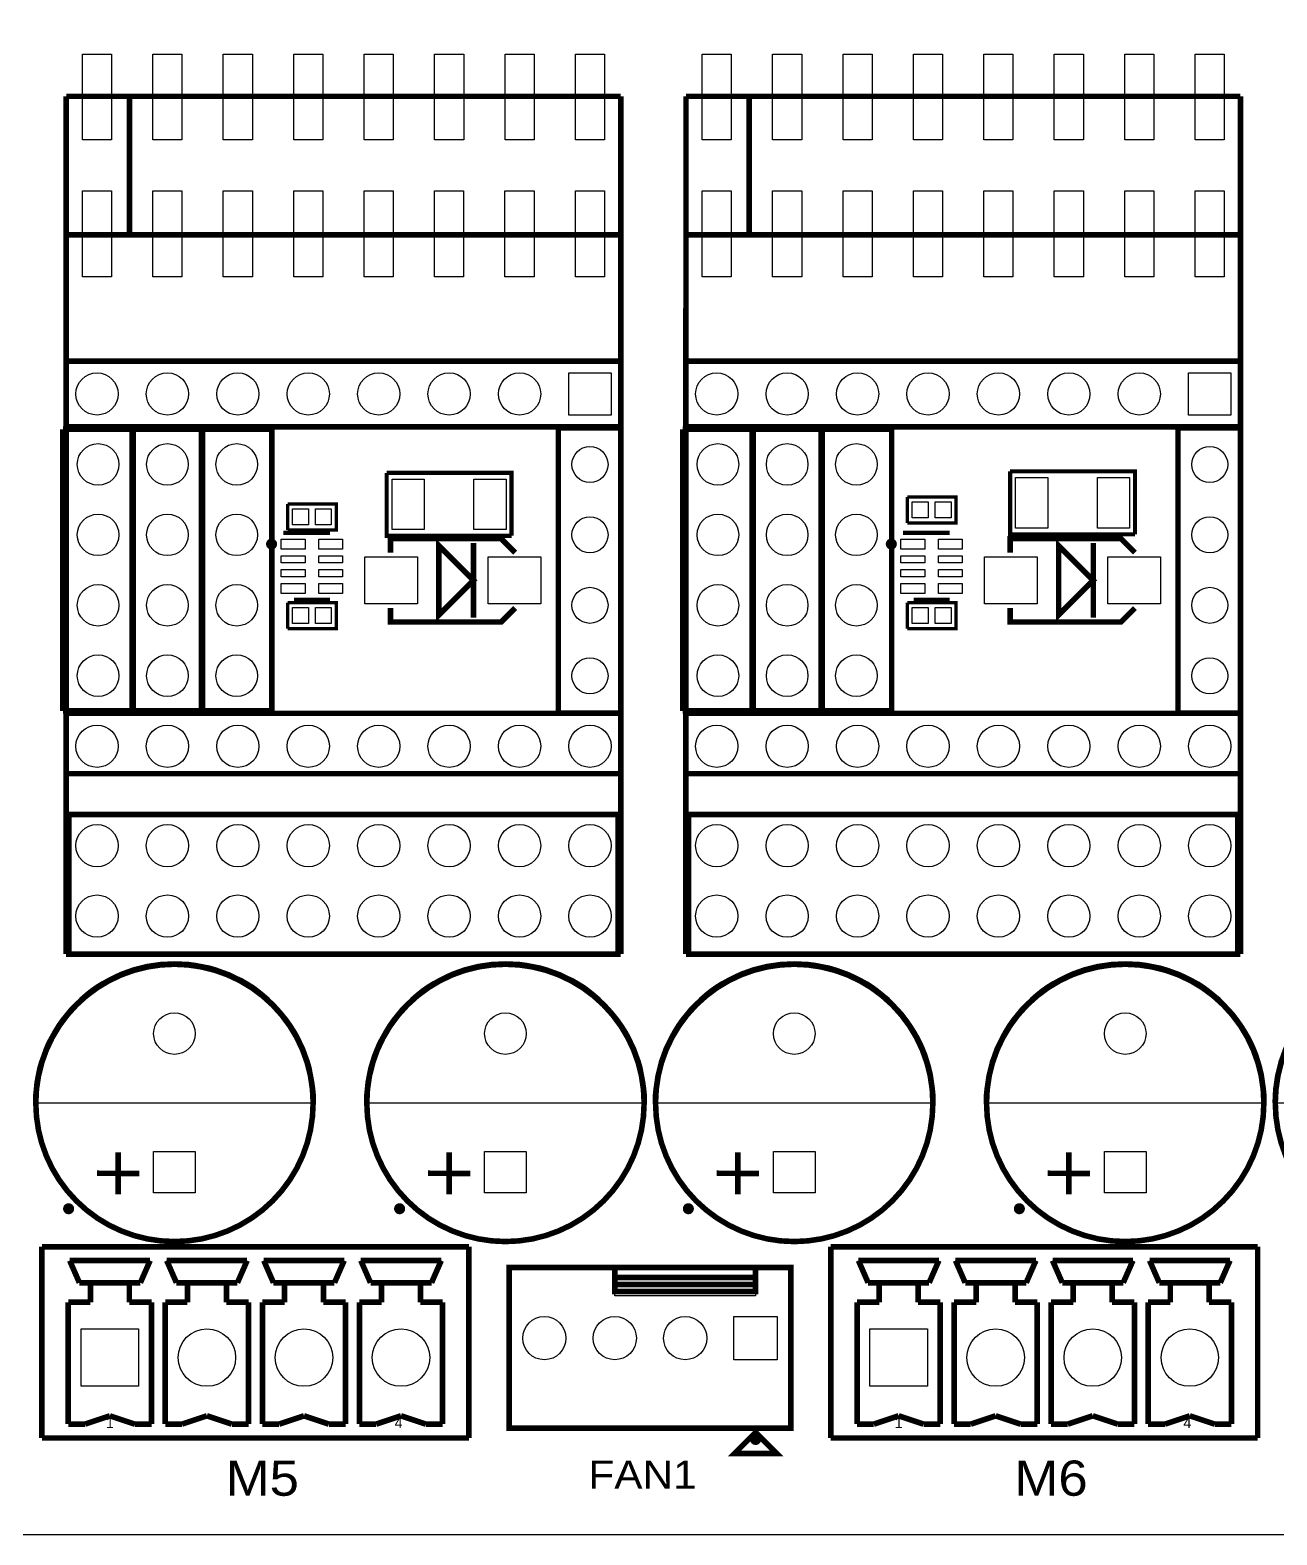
# Model space of a CAD drawing. Extents: x 27 to 210, y 6 to 115.
# Drawn here: x 57.1 to 102.1, y 5.7 to 60 of the extents above; entities that cross this region are included whole.
import ezdxf
from ezdxf.enums import TextEntityAlignment as Align

# ---------------------------------------------------------------- set-up
doc = ezdxf.new("R2010")
doc.units = 0
doc.header["$MEASUREMENT"] = 0
for name, color, linetype in [('BOTTOM', 132, 'CONTINUOUS'), ('OUTLINE', 7, 'CONTINUOUS'), ('SILKSCREEN_TOP', 7, 'CONTINUOUS'), ('TOP', 1, 'CONTINUOUS')]:
    doc.layers.add(name, color=color, linetype=linetype)

msp = doc.modelspace()

# ---------------------------------------------------------------- linework, layer by layer
at = {"layer": 'BOTTOM'}
for points in [[(76.57592, 47.61738), (78.09992, 47.61738), (78.09992, 46.09338), (76.57592, 46.09338)], [(98.92792, 47.61738), (100.45192, 47.61738), (100.45192, 46.09338), (98.92792, 46.09338)], [(63.10249, 18.03273), (61.60135, 18.03273), (61.60135, 19.53387), (63.10249, 19.53387)], [(75.04049, 18.03273), (73.53935, 18.03273), (73.53935, 19.53387), (75.04049, 19.53387)], [(85.45449, 18.03273), (83.95335, 18.03273), (83.95335, 19.53387), (85.45449, 19.53387)], [(97.39249, 18.03273), (95.89135, 18.03273), (95.89135, 19.53387), (97.39249, 19.53387)], [(82.53222, 13.57884), (84.09178, 13.57884), (84.09178, 12.01928), (82.53222, 12.01928)], [(61.05779, 11.06043), (58.98769, 11.06043), (58.98769, 13.13053), (61.05779, 13.13053)], [(89.50579, 11.06043), (87.43569, 11.06043), (87.43569, 13.13053), (89.50579, 13.13053)]]:
    msp.add_lwpolyline(points, close=True, dxfattribs=at)
for centre, radius in [((59.55792, 46.85538), 0.762), ((62.09792, 46.85538), 0.762), ((64.63792, 46.85538), 0.762), ((67.17792, 46.85538), 0.762), ((69.71792, 46.85538), 0.762), ((72.25792, 46.85538), 0.762), ((74.79792, 46.85538), 0.762), ((81.90992, 46.85538), 0.762), ((84.44992, 46.85538), 0.762), ((86.98992, 46.85538), 0.762), ((89.52992, 46.85538), 0.762), ((92.06992, 46.85538), 0.762), ((94.60992, 46.85538), 0.762), ((97.14992, 46.85538), 0.762), ((59.59856, 44.31284), 0.75057), ((62.09792, 44.31284), 0.75057), ((64.59728, 44.31284), 0.75057), ((81.95056, 44.31284), 0.75057), ((84.44992, 44.31284), 0.75057), ((86.94928, 44.31284), 0.75057), ((77.33792, 44.3103), 0.65024), ((99.68992, 44.3103), 0.65024), ((59.59856, 41.77284), 0.75057), ((62.09792, 41.77284), 0.75057), ((64.59728, 41.77284), 0.75057), ((77.33792, 41.7703), 0.65024), ((81.95056, 41.77284), 0.75057), ((84.44992, 41.77284), 0.75057), ((86.94928, 41.77284), 0.75057), ((99.68992, 41.7703), 0.65024), ((59.59856, 39.23284), 0.75057), ((62.09792, 39.23284), 0.75057), ((64.59728, 39.23284), 0.75057), ((77.33792, 39.2303), 0.65024), ((81.95056, 39.23284), 0.75057), ((84.44992, 39.23284), 0.75057), ((86.94928, 39.23284), 0.75057), ((99.68992, 39.2303), 0.65024), ((59.59856, 36.69284), 0.75057), ((62.09792, 36.69284), 0.75057), ((64.59728, 36.69284), 0.75057), ((77.33792, 36.6903), 0.65024), ((81.95056, 36.69284), 0.75057), ((84.44992, 36.69284), 0.75057), ((86.94928, 36.69284), 0.75057), ((99.68992, 36.6903), 0.65024), ((59.55792, 34.14776), 0.762), ((62.09792, 34.14776), 0.762), ((64.63792, 34.14776), 0.762), ((67.17792, 34.14776), 0.762), ((69.71792, 34.14776), 0.762), ((72.25792, 34.14776), 0.762), ((74.79792, 34.14776), 0.762), ((77.33792, 34.14776), 0.762), ((81.90992, 34.14776), 0.762), ((84.44992, 34.14776), 0.762), ((86.98992, 34.14776), 0.762), ((89.52992, 34.14776), 0.762), ((92.06992, 34.14776), 0.762), ((94.60992, 34.14776), 0.762), ((97.14992, 34.14776), 0.762), ((99.68992, 34.14776), 0.762), ((59.55792, 30.56128), 0.762), ((62.09792, 30.56128), 0.762), ((64.63792, 30.56128), 0.762), ((67.17792, 30.56128), 0.762), ((69.71792, 30.56128), 0.762), ((72.25792, 30.56128), 0.762), ((74.79792, 30.56128), 0.762), ((77.33792, 30.56128), 0.762), ((81.90992, 30.56128), 0.762), ((84.44992, 30.56128), 0.762), ((86.98992, 30.56128), 0.762), ((89.52992, 30.56128), 0.762), ((92.06992, 30.56128), 0.762), ((94.60992, 30.56128), 0.762), ((97.14992, 30.56128), 0.762), ((99.68992, 30.56128), 0.762), ((59.55792, 28.02128), 0.762), ((62.09792, 28.02128), 0.762), ((64.63792, 28.02128), 0.762), ((67.17792, 28.02128), 0.762), ((69.71792, 28.02128), 0.762), ((72.25792, 28.02128), 0.762), ((74.79792, 28.02128), 0.762), ((77.33792, 28.02128), 0.762), ((81.90992, 28.02128), 0.762), ((84.44992, 28.02128), 0.762), ((86.98992, 28.02128), 0.762), ((89.52992, 28.02128), 0.762), ((92.06992, 28.02128), 0.762), ((94.60992, 28.02128), 0.762), ((97.14992, 28.02128), 0.762), ((99.68992, 28.02128), 0.762), ((62.35192, 23.78202), 0.75057), ((74.28992, 23.78202), 0.75057), ((84.70392, 23.78202), 0.75057), ((96.64192, 23.78202), 0.75057), ((75.692, 12.79906), 0.77978), ((78.232, 12.79906), 0.77978), ((80.772, 12.79906), 0.77978), ((63.52286, 12.09548), 1.03505), ((67.02298, 12.09548), 1.03505), ((70.5231, 12.09548), 1.03505), ((91.97086, 12.09548), 1.03505), ((95.47098, 12.09548), 1.03505), ((98.9711, 12.09548), 1.03505)]:
    msp.add_circle(centre, radius, dxfattribs=at)
at = {"layer": 'OUTLINE'}
for points in [[(205.75778, 15.69974), (195.7578, 5.69976), (127.85598, 5.69976), (127.3556, 6.20014), (127.3556, 7.59968, 0.999282), (124.1552, 7.59968), (124.1552, 6.20014), (123.65482, 5.69976), (35.75558, 5.69976), (26.75636, 14.69898), (26.75636, 105.69702), (35.75558, 114.69624), (123.65482, 114.69624), (124.1552, 114.19586), (124.1552, 112.79632, 0.999282), (127.3556, 112.79632), (127.3556, 114.19586), (127.85598, 114.69624), (195.7578, 114.69624), (205.75778, 104.69626)], [(127.3556, 114.19586), (127.85598, 114.69624), (195.7578, 114.69624), (205.75778, 104.69626), (205.75778, 15.69974), (195.7578, 5.69976), (127.85598, 5.69976), (127.3556, 6.20014), (127.3556, 7.59968, 0.999282), (124.1552, 7.59968), (124.1552, 6.20014), (123.65482, 5.69976), (35.75558, 5.69976), (26.75636, 14.69898), (26.75636, 105.69702), (35.75558, 114.69624), (123.65482, 114.69624), (124.1552, 114.19586), (124.1552, 112.79632, 0.999282), (127.3556, 112.79632)], [(124.1552, 6.20014), (123.65482, 5.69976), (35.75558, 5.69976), (26.75636, 14.69898), (26.75636, 105.69702), (35.75558, 114.69624), (123.65482, 114.69624), (124.1552, 114.19586), (124.1552, 112.79632, 0.999282), (127.3556, 112.79632), (127.3556, 114.19586), (127.85598, 114.69624), (195.7578, 114.69624), (205.75778, 104.69626), (205.75778, 15.69974), (195.7578, 5.69976), (127.85598, 5.69976), (127.3556, 6.20014), (127.3556, 7.59968, 0.999282), (124.1552, 7.59968)]]:
    msp.add_lwpolyline(points, format="xyb", close=True, dxfattribs=at)
at = {"layer": 'SILKSCREEN_TOP'}
for points in [[(124.1552, 6.20014), (123.65482, 5.69976), (35.75558, 5.69976), (26.75636, 14.69898), (26.75636, 105.69702), (35.75558, 114.69624), (123.65482, 114.69624), (124.1552, 114.19586), (124.1552, 112.79632, 0.999282), (127.3556, 112.79632), (127.3556, 114.19586), (127.85598, 114.69624), (195.7578, 114.69624), (205.75778, 104.69626), (205.75778, 15.69974), (195.7578, 5.69976), (127.85598, 5.69976), (127.3556, 6.20014), (127.3556, 7.59968, 0.999282), (124.1552, 7.59968)], [(127.3556, 114.19586), (127.85598, 114.69624), (195.7578, 114.69624), (205.75778, 104.69626), (205.75778, 15.69974), (195.7578, 5.69976), (127.85598, 5.69976), (127.3556, 6.20014), (127.3556, 7.59968, 0.999282), (124.1552, 7.59968), (124.1552, 6.20014), (123.65482, 5.69976), (35.75558, 5.69976), (26.75636, 14.69898), (26.75636, 105.69702), (35.75558, 114.69624), (123.65482, 114.69624), (124.1552, 114.19586), (124.1552, 112.79632, 0.999282), (127.3556, 112.79632)], [(205.75778, 15.69974), (195.7578, 5.69976), (127.85598, 5.69976), (127.3556, 6.20014), (127.3556, 7.59968, 0.999282), (124.1552, 7.59968), (124.1552, 6.20014), (123.65482, 5.69976), (35.75558, 5.69976), (26.75636, 14.69898), (26.75636, 105.69702), (35.75558, 114.69624), (123.65482, 114.69624), (124.1552, 114.19586), (124.1552, 112.79632, 0.999282), (127.3556, 112.79632), (127.3556, 114.19586), (127.85598, 114.69624), (195.7578, 114.69624), (205.75778, 104.69626)], [(62.35192, 26.37028, 0.414214), (57.2643, 21.28266), (62.35192, 21.28266), (67.43954, 21.28266, 0.41421)], [(74.28992, 26.37028, 0.414214), (69.2023, 21.28266), (74.28992, 21.28266), (79.37754, 21.28266, 0.41421)], [(84.70392, 26.37028, 0.414214), (79.6163, 21.28266), (84.70392, 21.28266), (89.79154, 21.28266, 0.41421)], [(96.64192, 26.37028, 0.414214), (91.5543, 21.28266), (96.64192, 21.28266), (101.72954, 21.28266, 0.41421)], [(107.05592, 26.37028, 0.414214), (101.9683, 21.28266), (107.05592, 21.28266), (112.14354, 21.28266, 0.41421)]]:
    msp.add_lwpolyline(points, format="xyb", close=True, dxfattribs=at)
for points, const_width in [([(58.4454, 26.64968), (58.44794, 57.58942)], 0.20066), ([(58.44794, 57.58942), (78.4479, 57.58942)], 0.20066), ([(60.72886, 52.5907), (60.72886, 57.58942)], 0.20066), ([(78.4479, 26.64968), (78.4479, 57.58942)], 0.20066), ([(80.7974, 26.64968), (80.79994, 57.58942)], 0.20066), ([(80.79994, 57.58942), (100.7999, 57.58942)], 0.20066), ([(83.08086, 52.5907), (83.08086, 57.58942)], 0.20066), ([(100.7999, 26.64968), (100.7999, 57.58942)], 0.20066), ([(58.54192, 48.04156), (78.35392, 48.04156)], 0.20066), ([(80.89392, 48.04156), (100.70592, 48.04156)], 0.20066), ([(58.32856, 45.58284), (60.86856, 45.58284)], 0.20066), ([(58.32856, 45.58284), (58.32856, 35.42284)], 0.20066), ([(58.54192, 45.6692), (78.35392, 45.6692)], 0.20066), ([(60.82792, 45.58284), (63.36792, 45.58284)], 0.20066), ([(60.82792, 45.58284), (60.82792, 35.42284)], 0.20066), ([(60.86856, 45.58284), (60.86856, 35.42284)], 0.20066), ([(63.32728, 45.58284), (65.86728, 45.58284)], 0.20066), ([(63.32728, 45.58284), (63.32728, 35.42284)], 0.20066), ([(63.36792, 45.58284), (63.36792, 35.42284)], 0.20066), ([(65.86728, 45.58284), (65.86728, 35.42284)], 0.20066), ([(80.68056, 45.58284), (83.22056, 45.58284)], 0.20066), ([(80.68056, 45.58284), (80.68056, 35.42284)], 0.20066), ([(80.89392, 45.6692), (100.70592, 45.6692)], 0.20066), ([(83.17992, 45.58284), (85.71992, 45.58284)], 0.20066), ([(83.17992, 45.58284), (83.17992, 35.42284)], 0.20066), ([(83.22056, 45.58284), (83.22056, 35.42284)], 0.20066), ([(85.67928, 45.58284), (88.21928, 45.58284)], 0.20066), ([(85.67928, 45.58284), (85.67928, 35.42284)], 0.20066), ([(85.71992, 45.58284), (85.71992, 35.42284)], 0.20066), ([(88.21928, 45.58284), (88.21928, 35.42284)], 0.20066), ([(74.50836, 41.73728), (70.00748, 41.73728), (70.00748, 44.00804)], 0.14986), ([(70.00748, 44.00804), (74.50836, 44.00804), (74.50836, 41.73728)], 0.14986), ([(96.99244, 41.79062), (92.49156, 41.79062), (92.49156, 44.06138)], 0.14986), ([(92.49156, 44.06138), (96.99244, 44.06138), (96.99244, 41.79062)], 0.14986), ([(66.43116, 42.8879), (66.43116, 41.9481)], 0.11938), ([(66.43116, 42.8879), (68.18884, 42.8879), (68.18884, 41.9481), (66.43116, 41.9481)], 0.11938), ([(88.78316, 43.1419), (88.78316, 42.2021)], 0.11938), ([(88.78316, 43.1419), (90.54084, 43.1419), (90.54084, 42.2021), (88.78316, 42.2021)], 0.11938), ([(66.27876, 41.84396), (67.96024, 41.84396)], 0.14986), ([(88.63076, 41.84396), (90.31224, 41.84396)], 0.14986), ([(70.13956, 41.13276), (70.13956, 41.63314), (74.14006, 41.63314), (74.64044, 41.13276)], 0.20066), ([(73.1393, 40.132), (71.88962, 41.38168), (71.88962, 38.88232), (73.1393, 40.132)], 0.2032), ([(73.1393, 40.132), (71.88962, 41.38168), (71.88962, 38.88232), (73.1393, 40.132)], 0.20066), ([(73.1393, 38.78326), (73.1393, 41.48074)], 0.20066), ([(92.49156, 41.13276), (92.49156, 41.63314), (96.49206, 41.63314), (96.99244, 41.13276)], 0.20066), ([(95.4913, 40.132), (94.24162, 41.38168), (94.24162, 38.88232), (95.4913, 40.132)], 0.2032), ([(95.4913, 40.132), (94.24162, 41.38168), (94.24162, 38.88232), (95.4913, 40.132)], 0.20066), ([(95.4913, 38.78326), (95.4913, 41.48074)], 0.20066), ([(66.43116, 39.3319), (66.43116, 38.3921)], 0.11938), ([(66.43116, 39.3319), (68.18884, 39.3319), (68.18884, 38.3921), (66.43116, 38.3921)], 0.11938), ([(66.65976, 39.43604), (67.96024, 39.43604)], 0.14986), ([(74.64044, 39.13124), (74.14006, 38.63086), (70.13956, 38.63086), (70.13956, 39.13124)], 0.20066), ([(88.78316, 39.3319), (88.78316, 38.3921)], 0.11938), ([(88.78316, 39.3319), (90.54084, 39.3319), (90.54084, 38.3921), (88.78316, 38.3921)], 0.11938), ([(89.01176, 39.43604), (90.31224, 39.43604)], 0.14986), ([(96.99244, 39.13124), (96.49206, 38.63086), (92.49156, 38.63086), (92.49156, 39.13124)], 0.20066), ([(58.32856, 35.42284), (60.86856, 35.42284)], 0.20066), ([(58.54192, 35.33394), (78.35392, 35.33394)], 0.20066), ([(60.82792, 35.42284), (63.36792, 35.42284)], 0.20066), ([(63.32728, 35.42284), (65.86728, 35.42284)], 0.20066), ([(80.68056, 35.42284), (83.22056, 35.42284)], 0.20066), ([(80.89392, 35.33394), (100.70592, 35.33394)], 0.20066), ([(83.17992, 35.42284), (85.71992, 35.42284)], 0.20066), ([(85.67928, 35.42284), (88.21928, 35.42284)], 0.20066), ([(58.44032, 33.1597), (78.35392, 33.1597)], 0.20066), ([(80.79232, 33.1597), (100.70592, 33.1597)], 0.20066), ([(58.54192, 26.6827), (58.54192, 31.68142)], 0.20066), ([(58.54192, 31.68142), (78.35392, 31.68142)], 0.20066), ([(78.35392, 26.6827), (78.35392, 31.68142)], 0.20066), ([(80.89392, 26.6827), (80.89392, 31.68142)], 0.20066), ([(80.89392, 31.68142), (100.70592, 31.68142)], 0.20066), ([(100.70592, 26.6827), (100.70592, 31.68142)], 0.20066), ([(58.4454, 26.64968), (78.4479, 26.64968)], 0.20066), ([(80.7974, 26.64968), (100.7999, 26.64968)], 0.20066), ([(60.31992, 19.50466), (60.31992, 17.98066)], 0.2032), ([(60.31992, 17.98066), (60.31992, 19.50466)], 0.20066), ([(72.25792, 19.50466), (72.25792, 17.98066)], 0.2032), ([(72.25792, 17.98066), (72.25792, 19.50466)], 0.20066), ([(82.67192, 19.50466), (82.67192, 17.98066)], 0.2032), ([(82.67192, 17.98066), (82.67192, 19.50466)], 0.20066), ([(94.60992, 19.50466), (94.60992, 17.98066)], 0.2032), ([(94.60992, 17.98066), (94.60992, 19.50466)], 0.20066), ([(61.08192, 18.74012), (59.55792, 18.74266)], 0.2032), ([(61.08192, 18.74012), (59.55792, 18.74266)], 0.20066), ([(73.01992, 18.74012), (71.49592, 18.74266)], 0.2032), ([(73.01992, 18.74012), (71.49592, 18.74266)], 0.20066), ([(83.43392, 18.74012), (81.90992, 18.74266)], 0.2032), ([(83.43392, 18.74012), (81.90992, 18.74266)], 0.20066), ([(95.37192, 18.74012), (93.84792, 18.74266)], 0.2032), ([(95.37192, 18.74012), (93.84792, 18.74266)], 0.20066), ([(72.97166, 16.09598), (57.57164, 16.09598)], 0.2032), ([(57.57164, 16.09598), (57.57164, 9.1948)], 0.2032), ([(57.57164, 16.09598), (57.57164, 9.1948)], 0.20066), ([(57.57164, 16.09598), (64.897, 16.09598)], 0.20066), ([(64.897, 16.09598), (72.97166, 16.09598)], 0.20066), ([(72.97166, 9.1948), (72.97166, 16.09598)], 0.2032), ([(72.97166, 16.09598), (72.97166, 9.1948)], 0.20066), ([(101.41966, 16.09598), (86.01964, 16.09598)], 0.2032), ([(86.01964, 16.09598), (86.01964, 9.1948)], 0.2032), ([(86.01964, 16.09598), (86.01964, 9.1948)], 0.20066), ([(86.01964, 16.09598), (93.345, 16.09598)], 0.20066), ([(93.345, 16.09598), (101.41966, 16.09598)], 0.20066), ([(101.41966, 9.1948), (101.41966, 16.09598)], 0.2032), ([(101.41966, 16.09598), (101.41966, 9.1948)], 0.20066), ([(58.5724, 15.5956), (61.47308, 15.5956)], 0.2032), ([(58.92292, 14.7955), (58.5724, 15.5956)], 0.2032), ([(58.5724, 15.5956), (58.92292, 14.7955)], 0.20066), ([(58.5724, 15.5956), (61.47308, 15.5956)], 0.20066), ([(61.47308, 15.5956), (61.12256, 14.7955)], 0.2032), ([(61.47308, 15.5956), (61.12256, 14.7955)], 0.20066), ([(62.42304, 14.7955), (62.07252, 15.5956)], 0.2032), ([(62.07252, 15.5956), (64.9732, 15.5956)], 0.2032), ([(64.9732, 15.5956), (62.07252, 15.5956)], 0.20066), ([(62.07252, 15.5956), (62.42304, 14.7955)], 0.20066), ([(64.9732, 15.5956), (64.62268, 14.7955)], 0.2032), ([(64.9732, 15.5956), (64.62268, 14.7955)], 0.20066), ([(65.57264, 15.5956), (68.47332, 15.5956)], 0.2032), ([(65.92316, 14.7955), (65.57264, 15.5956)], 0.2032), ([(65.57264, 15.5956), (65.92316, 14.7955)], 0.20066), ([(65.57264, 15.5956), (68.47332, 15.5956)], 0.20066), ([(68.47332, 15.5956), (68.1228, 14.7955)], 0.2032), ([(68.47332, 15.5956), (68.1228, 14.7955)], 0.20066), ([(69.07276, 15.5956), (71.97344, 15.5956)], 0.2032), ([(69.42328, 14.7955), (69.07276, 15.5956)], 0.2032), ([(69.07276, 15.5956), (69.42328, 14.7955)], 0.20066), ([(69.07276, 15.5956), (71.97344, 15.5956)], 0.20066), ([(71.97344, 15.5956), (71.62292, 14.7955)], 0.2032), ([(71.97344, 15.5956), (71.62292, 14.7955)], 0.20066), ([(74.422, 15.34414), (74.422, 9.54532), (84.582, 9.54532), (84.582, 15.34414), (74.422, 15.34414)], 0.2032), ([(82.44078, 15.34414), (74.422, 15.34414), (74.422, 9.54532), (82.44078, 9.54532)], 0.20066), ([(83.312, 15.24), (83.312, 14.478), (78.232, 14.478), (78.232, 15.24)], 0.2032), ([(82.44078, 15.34414), (84.582, 15.34414), (84.582, 9.54532), (82.44078, 9.54532)], 0.20066), ([(87.0204, 15.5956), (89.92108, 15.5956)], 0.2032), ([(87.37092, 14.7955), (87.0204, 15.5956)], 0.2032), ([(87.0204, 15.5956), (87.37092, 14.7955)], 0.20066), ([(87.0204, 15.5956), (89.92108, 15.5956)], 0.20066), ([(89.92108, 15.5956), (89.57056, 14.7955)], 0.2032), ([(89.92108, 15.5956), (89.57056, 14.7955)], 0.20066), ([(90.52052, 15.5956), (93.4212, 15.5956)], 0.2032), ([(90.87104, 14.7955), (90.52052, 15.5956)], 0.2032), ([(93.4212, 15.5956), (90.52052, 15.5956)], 0.20066), ([(90.52052, 15.5956), (90.87104, 14.7955)], 0.20066), ([(93.4212, 15.5956), (93.07068, 14.7955)], 0.2032), ([(93.4212, 15.5956), (93.07068, 14.7955)], 0.20066), ([(94.02064, 15.5956), (96.92132, 15.5956)], 0.2032), ([(94.37116, 14.7955), (94.02064, 15.5956)], 0.2032), ([(94.02064, 15.5956), (94.37116, 14.7955)], 0.20066), ([(94.02064, 15.5956), (96.92132, 15.5956)], 0.20066), ([(96.92132, 15.5956), (96.5708, 14.7955)], 0.2032), ([(96.92132, 15.5956), (96.5708, 14.7955)], 0.20066), ([(97.52076, 15.5956), (100.42144, 15.5956)], 0.2032), ([(97.87128, 14.7955), (97.52076, 15.5956)], 0.2032), ([(97.52076, 15.5956), (97.87128, 14.7955)], 0.20066), ([(97.52076, 15.5956), (100.42144, 15.5956)], 0.20066), ([(100.42144, 15.5956), (100.07092, 14.7955)], 0.2032), ([(100.42144, 15.5956), (100.07092, 14.7955)], 0.20066), ([(61.12256, 14.7955), (58.92292, 14.7955)], 0.2032), ([(58.92292, 14.7955), (61.0235, 14.7955)], 0.20066), ([(59.3217, 14.7955), (59.3217, 14.09446)], 0.2032), ([(59.3217, 14.7955), (59.3217, 14.09446)], 0.20066), ([(60.72378, 14.09446), (60.72378, 14.7955)], 0.2032), ([(60.72378, 14.7955), (60.72378, 14.09446)], 0.20066), ([(60.72378, 14.7955), (61.12256, 14.7955)], 0.20066), ([(64.62268, 14.7955), (62.42304, 14.7955)], 0.2032), ([(62.82182, 14.7955), (62.42304, 14.7955)], 0.20066), ([(64.62268, 14.7955), (62.5221, 14.7955)], 0.20066), ([(62.82182, 14.7955), (62.82182, 14.09446)], 0.2032), ([(62.82182, 14.7955), (62.82182, 14.09446)], 0.20066), ([(64.2239, 14.09446), (64.2239, 14.7955)], 0.2032), ([(64.2239, 14.7955), (64.2239, 14.09446)], 0.20066), ([(68.1228, 14.7955), (65.92316, 14.7955)], 0.2032), ([(65.92316, 14.7955), (68.02374, 14.7955)], 0.20066), ([(66.32194, 14.7955), (66.32194, 14.09446)], 0.2032), ([(66.32194, 14.7955), (66.32194, 14.09446)], 0.20066), ([(67.72148, 14.7955), (67.72148, 14.09446)], 0.20066), ([(67.72148, 14.7955), (68.1228, 14.7955)], 0.20066), ([(67.72402, 14.09446), (67.72402, 14.7955)], 0.2032), ([(71.62292, 14.7955), (69.42328, 14.7955)], 0.2032), ([(69.42328, 14.7955), (71.52386, 14.7955)], 0.20066), ([(69.82206, 14.7955), (69.82206, 14.09446)], 0.2032), ([(69.82206, 14.7955), (69.82206, 14.09446)], 0.20066), ([(71.2216, 14.7955), (71.2216, 14.09446)], 0.20066), ([(71.2216, 14.7955), (71.62292, 14.7955)], 0.20066), ([(71.22414, 14.09446), (71.22414, 14.7955)], 0.2032), ([(83.312, 14.986), (78.232, 14.986)], 0.2032), ([(78.232, 14.732), (83.312, 14.732)], 0.2032), ([(89.57056, 14.7955), (87.37092, 14.7955)], 0.2032), ([(87.37092, 14.7955), (89.4715, 14.7955)], 0.20066), ([(87.7697, 14.7955), (87.7697, 14.09446)], 0.2032), ([(87.7697, 14.7955), (87.7697, 14.09446)], 0.20066), ([(89.17178, 14.09446), (89.17178, 14.7955)], 0.2032), ([(89.17178, 14.7955), (89.17178, 14.09446)], 0.20066), ([(89.17178, 14.7955), (89.57056, 14.7955)], 0.20066), ([(93.07068, 14.7955), (90.87104, 14.7955)], 0.2032), ([(91.26982, 14.7955), (90.87104, 14.7955)], 0.20066), ([(93.07068, 14.7955), (90.9701, 14.7955)], 0.20066), ([(91.26982, 14.7955), (91.26982, 14.09446)], 0.2032), ([(91.26982, 14.7955), (91.26982, 14.09446)], 0.20066), ([(92.6719, 14.09446), (92.6719, 14.7955)], 0.2032), ([(92.6719, 14.7955), (92.6719, 14.09446)], 0.20066), ([(96.5708, 14.7955), (94.37116, 14.7955)], 0.2032), ([(94.37116, 14.7955), (96.47174, 14.7955)], 0.20066), ([(94.76994, 14.7955), (94.76994, 14.09446)], 0.2032), ([(94.76994, 14.7955), (94.76994, 14.09446)], 0.20066), ([(96.16948, 14.7955), (96.16948, 14.09446)], 0.20066), ([(96.16948, 14.7955), (96.5708, 14.7955)], 0.20066), ([(96.17202, 14.09446), (96.17202, 14.7955)], 0.2032), ([(100.07092, 14.7955), (97.87128, 14.7955)], 0.2032), ([(97.87128, 14.7955), (99.97186, 14.7955)], 0.20066), ([(98.27006, 14.7955), (98.27006, 14.09446)], 0.2032), ([(98.27006, 14.7955), (98.27006, 14.09446)], 0.20066), ([(99.6696, 14.7955), (99.6696, 14.09446)], 0.20066), ([(99.6696, 14.7955), (100.07092, 14.7955)], 0.20066), ([(99.67214, 14.09446), (99.67214, 14.7955)], 0.2032), ([(59.3217, 14.09446), (58.5216, 14.09446)], 0.2032), ([(58.5216, 14.09446), (58.5216, 9.69518)], 0.2032), ([(58.5216, 14.09446), (58.5216, 9.69518)], 0.20066), ([(58.5216, 14.09446), (59.3217, 14.09446)], 0.20066), ([(61.52388, 14.09446), (60.72378, 14.09446)], 0.2032), ([(60.72378, 14.09446), (61.52388, 14.09446)], 0.20066), ([(61.52388, 9.69518), (61.52388, 14.09446)], 0.2032), ([(61.52388, 14.09446), (61.52388, 9.69518)], 0.20066), ([(62.82182, 14.09446), (62.02172, 14.09446)], 0.2032), ([(62.02172, 14.09446), (62.02172, 9.69518)], 0.2032), ([(62.02172, 14.09446), (62.02172, 9.69518)], 0.20066), ([(62.82182, 14.09446), (62.02172, 14.09446)], 0.20066), ([(65.024, 14.09446), (64.2239, 14.09446)], 0.2032), ([(65.024, 14.09446), (64.2239, 14.09446)], 0.20066), ([(65.024, 9.69518), (65.024, 14.09446)], 0.2032), ([(65.024, 14.09446), (65.024, 9.69518)], 0.20066), ([(66.32194, 14.09446), (65.52184, 14.09446)], 0.2032), ([(65.52184, 14.09446), (65.52184, 9.69518)], 0.2032), ([(65.52184, 14.09446), (65.52184, 9.69518)], 0.20066), ([(65.52184, 14.09446), (66.32194, 14.09446)], 0.20066), ([(67.72148, 14.09446), (68.52158, 14.09446)], 0.20066), ([(68.52412, 14.09446), (67.72402, 14.09446)], 0.2032), ([(68.52158, 14.09446), (68.52158, 9.69518)], 0.20066), ([(68.52412, 9.69518), (68.52412, 14.09446)], 0.2032), ([(69.82206, 14.09446), (69.02196, 14.09446)], 0.2032), ([(69.02196, 14.09446), (69.02196, 9.69518)], 0.2032), ([(69.02196, 14.09446), (69.02196, 9.69518)], 0.20066), ([(69.02196, 14.09446), (69.82206, 14.09446)], 0.20066), ([(71.2216, 14.09446), (72.0217, 14.09446)], 0.20066), ([(72.02424, 14.09446), (71.22414, 14.09446)], 0.2032), ([(72.0217, 14.09446), (72.0217, 9.69518)], 0.20066), ([(72.02424, 9.69518), (72.02424, 14.09446)], 0.2032), ([(87.7697, 14.09446), (86.9696, 14.09446)], 0.2032), ([(86.9696, 14.09446), (86.9696, 9.69518)], 0.2032), ([(86.9696, 14.09446), (86.9696, 9.69518)], 0.20066), ([(86.9696, 14.09446), (87.7697, 14.09446)], 0.20066), ([(89.97188, 14.09446), (89.17178, 14.09446)], 0.2032), ([(89.17178, 14.09446), (89.97188, 14.09446)], 0.20066), ([(89.97188, 9.69518), (89.97188, 14.09446)], 0.2032), ([(89.97188, 14.09446), (89.97188, 9.69518)], 0.20066), ([(91.26982, 14.09446), (90.46972, 14.09446)], 0.2032), ([(90.46972, 14.09446), (90.46972, 9.69518)], 0.2032), ([(90.46972, 14.09446), (90.46972, 9.69518)], 0.20066), ([(91.26982, 14.09446), (90.46972, 14.09446)], 0.20066), ([(93.472, 14.09446), (92.6719, 14.09446)], 0.2032), ([(93.472, 14.09446), (92.6719, 14.09446)], 0.20066), ([(93.472, 9.69518), (93.472, 14.09446)], 0.2032), ([(93.472, 14.09446), (93.472, 9.69518)], 0.20066), ([(94.76994, 14.09446), (93.96984, 14.09446)], 0.2032), ([(93.96984, 14.09446), (93.96984, 9.69518)], 0.2032), ([(93.96984, 14.09446), (93.96984, 9.69518)], 0.20066), ([(93.96984, 14.09446), (94.76994, 14.09446)], 0.20066), ([(96.16948, 14.09446), (96.96958, 14.09446)], 0.20066), ([(96.97212, 14.09446), (96.17202, 14.09446)], 0.2032), ([(96.96958, 14.09446), (96.96958, 9.69518)], 0.20066), ([(96.97212, 9.69518), (96.97212, 14.09446)], 0.2032), ([(98.27006, 14.09446), (97.46996, 14.09446)], 0.2032), ([(97.46996, 14.09446), (97.46996, 9.69518)], 0.2032), ([(97.46996, 14.09446), (97.46996, 9.69518)], 0.20066), ([(97.46996, 14.09446), (98.27006, 14.09446)], 0.20066), ([(99.6696, 14.09446), (100.4697, 14.09446)], 0.20066), ([(100.47224, 14.09446), (99.67214, 14.09446)], 0.2032), ([(100.4697, 14.09446), (100.4697, 9.69518)], 0.20066), ([(100.47224, 9.69518), (100.47224, 14.09446)], 0.2032), ([(58.5216, 9.69518), (59.12358, 9.69518)], 0.2032), ([(58.5216, 9.69518), (59.12358, 9.69518)], 0.20066), ([(59.12358, 9.69518), (60.02274, 9.9949)], 0.2032), ([(59.12358, 9.69518), (60.02274, 9.9949)], 0.20066), ([(60.02274, 9.9949), (60.9219, 9.69518)], 0.2032), ([(60.02274, 9.9949), (60.9219, 9.69518)], 0.20066), ([(60.9219, 9.69518), (61.52388, 9.69518)], 0.2032), ([(60.9219, 9.69518), (61.52388, 9.69518)], 0.20066), ([(62.02172, 9.69518), (62.6237, 9.69518)], 0.2032), ([(62.02172, 9.69518), (62.6237, 9.69518)], 0.20066), ([(62.6237, 9.69518), (63.52286, 9.9949)], 0.2032), ([(62.6237, 9.69518), (63.52286, 9.9949)], 0.20066), ([(63.52286, 9.9949), (64.42202, 9.69518)], 0.2032), ([(63.52286, 9.9949), (64.42202, 9.69518)], 0.20066), ([(64.42202, 9.69518), (65.024, 9.69518)], 0.2032), ([(64.42202, 9.69518), (65.024, 9.69518)], 0.20066), ([(65.52184, 9.69518), (66.12382, 9.69518)], 0.2032), ([(65.52184, 9.69518), (66.12382, 9.69518)], 0.20066), ([(66.12382, 9.69518), (67.02298, 9.9949)], 0.2032), ([(66.12382, 9.69518), (67.02298, 9.9949)], 0.20066), ([(67.02298, 9.9949), (67.92214, 9.69518)], 0.2032), ([(67.02298, 9.9949), (67.92214, 9.69518)], 0.20066), ([(67.92214, 9.69518), (68.52412, 9.69518)], 0.2032), ([(67.92214, 9.69518), (68.52158, 9.69518)], 0.20066), ([(69.02196, 9.69518), (69.62394, 9.69518)], 0.2032), ([(69.02196, 9.69518), (69.62394, 9.69518)], 0.20066), ([(69.62394, 9.69518), (70.5231, 9.9949)], 0.2032), ([(69.62394, 9.69518), (70.5231, 9.9949)], 0.20066), ([(70.5231, 9.9949), (71.42226, 9.69518)], 0.2032), ([(70.5231, 9.9949), (71.42226, 9.69518)], 0.20066), ([(71.42226, 9.69518), (72.02424, 9.69518)], 0.2032), ([(71.42226, 9.69518), (72.0217, 9.69518)], 0.20066), ([(86.9696, 9.69518), (87.57158, 9.69518)], 0.2032), ([(86.9696, 9.69518), (87.57158, 9.69518)], 0.20066), ([(87.57158, 9.69518), (88.47074, 9.9949)], 0.2032), ([(87.57158, 9.69518), (88.47074, 9.9949)], 0.20066), ([(88.47074, 9.9949), (89.3699, 9.69518)], 0.2032), ([(88.47074, 9.9949), (89.3699, 9.69518)], 0.20066), ([(89.3699, 9.69518), (89.97188, 9.69518)], 0.2032), ([(89.3699, 9.69518), (89.97188, 9.69518)], 0.20066), ([(90.46972, 9.69518), (91.0717, 9.69518)], 0.2032), ([(90.46972, 9.69518), (91.0717, 9.69518)], 0.20066), ([(91.0717, 9.69518), (91.97086, 9.9949)], 0.2032), ([(91.0717, 9.69518), (91.97086, 9.9949)], 0.20066), ([(91.97086, 9.9949), (92.87002, 9.69518)], 0.2032), ([(91.97086, 9.9949), (92.87002, 9.69518)], 0.20066), ([(92.87002, 9.69518), (93.472, 9.69518)], 0.2032), ([(92.87002, 9.69518), (93.472, 9.69518)], 0.20066), ([(93.96984, 9.69518), (94.57182, 9.69518)], 0.2032), ([(93.96984, 9.69518), (94.57182, 9.69518)], 0.20066), ([(94.57182, 9.69518), (95.47098, 9.9949)], 0.2032), ([(94.57182, 9.69518), (95.47098, 9.9949)], 0.20066), ([(95.47098, 9.9949), (96.37014, 9.69518)], 0.2032), ([(95.47098, 9.9949), (96.37014, 9.69518)], 0.20066), ([(96.37014, 9.69518), (96.97212, 9.69518)], 0.2032), ([(96.37014, 9.69518), (96.96958, 9.69518)], 0.20066), ([(97.46996, 9.69518), (98.07194, 9.69518)], 0.2032), ([(97.46996, 9.69518), (98.07194, 9.69518)], 0.20066), ([(98.07194, 9.69518), (98.9711, 9.9949)], 0.2032), ([(98.07194, 9.69518), (98.9711, 9.9949)], 0.20066), ([(98.9711, 9.9949), (99.87026, 9.69518)], 0.2032), ([(98.9711, 9.9949), (99.87026, 9.69518)], 0.20066), ([(99.87026, 9.69518), (100.47224, 9.69518)], 0.2032), ([(99.87026, 9.69518), (100.4697, 9.69518)], 0.20066), ([(57.57164, 9.1948), (72.97166, 9.1948)], 0.2032), ([(57.57164, 9.1948), (65.12814, 9.1948)], 0.20066), ([(65.12814, 9.1948), (72.97166, 9.1948)], 0.20066), ([(83.312, 9.398), (82.55, 8.636), (84.074, 8.636), (83.312, 9.398)], 0.2032), ([(86.01964, 9.1948), (101.41966, 9.1948)], 0.2032), ([(86.01964, 9.1948), (93.57614, 9.1948)], 0.20066), ([(93.57614, 9.1948), (101.41966, 9.1948)], 0.20066)]:
    msp.add_lwpolyline(points, dxfattribs=dict(at, const_width=const_width))
for points in [[(78.4479, 52.5907, 0.20066, 0.20066, 0), (60.72886, 52.5907, 0.2032, 0.2032, 0), (58.44794, 52.5907, 0.2032, 0.2032, 0)], [(100.7999, 52.5907, 0.20066, 0.20066, 0), (83.08086, 52.5907, 0.2032, 0.2032, 0), (80.79994, 52.5907, 0.2032, 0.2032, 0)], [(78.4479, 45.6311, 0.2032, 0.2032, 0), (76.19492, 45.6311, 0.20066, 0.20066, 0), (76.19492, 35.33902, 0.2032, 0.2032, 0), (78.4479, 35.33902, 0.2032, 0.2032, 0)], [(100.7999, 45.6311, 0.2032, 0.2032, 0), (98.54692, 45.6311, 0.20066, 0.20066, 0), (98.54692, 35.33902, 0.2032, 0.2032, 0), (100.7999, 35.33902, 0.2032, 0.2032, 0)]]:
    msp.add_lwpolyline(points, format="xyseb", dxfattribs=at)
at = {"layer": 'SILKSCREEN_TOP', "const_width": 0.20066}
for points in [[(65.95364, 41.4401, 0.998991), (65.75552, 41.4401, 1.00101), (65.95364, 41.4401)], [(88.30564, 41.4401, 0.998991), (88.10752, 41.4401, 1.00101), (88.30564, 41.4401)], [(67.35318, 21.28266, 1), (57.35066, 21.28266, 1), (67.35318, 21.28266)], [(79.29118, 21.28266, 1), (69.28866, 21.28266, 1), (79.29118, 21.28266)], [(89.70518, 21.28266, 1), (79.70266, 21.28266, 1), (89.70518, 21.28266)], [(101.64318, 21.28266, 1), (91.64066, 21.28266, 1), (101.64318, 21.28266)], [(112.05718, 21.28266, 1), (102.05466, 21.28266, 1), (112.05718, 21.28266)], [(58.63336, 17.46504, 0.996171), (58.43524, 17.46504, 1.003843), (58.63336, 17.46504)], [(70.57136, 17.46504, 0.996171), (70.37324, 17.46504, 1.003843), (70.57136, 17.46504)], [(80.98536, 17.46504, 0.996171), (80.78724, 17.46504, 1.003843), (80.98536, 17.46504)], [(92.92336, 17.46504, 0.996171), (92.72524, 17.46504, 1.003843), (92.92336, 17.46504)], [(83.41106, 9.14146, 0.99597), (83.21294, 9.14146, 1.004046), (83.41106, 9.14146)]]:
    msp.add_lwpolyline(points, format="xyb", dxfattribs=at)
at = {"layer": 'SILKSCREEN_TOP'}
msp.add_lwpolyline([(83.312, 15.33906), (83.312, 14.32306), (78.232, 14.32306), (78.232, 15.33906)], close=True, dxfattribs=at)
at = {"layer": 'TOP'}
for points in [[(60.08243, 59.11596), (60.08243, 56.01716), (59.03341, 56.01716), (59.03341, 59.11596)], [(62.62243, 59.11596), (62.62243, 56.01716), (61.57341, 56.01716), (61.57341, 59.11596)], [(65.16243, 59.11596), (65.16243, 56.01716), (64.11341, 56.01716), (64.11341, 59.11596)], [(67.70243, 59.11596), (67.70243, 56.01716), (66.65341, 56.01716), (66.65341, 59.11596)], [(70.24243, 59.11596), (70.24243, 56.01716), (69.19341, 56.01716), (69.19341, 59.11596)], [(72.78243, 59.11596), (72.78243, 56.01716), (71.73341, 56.01716), (71.73341, 59.11596)], [(75.32243, 59.11596), (75.32243, 56.01716), (74.27341, 56.01716), (74.27341, 59.11596)], [(77.86243, 59.11596), (77.86243, 56.01716), (76.81341, 56.01716), (76.81341, 59.11596)], [(82.43443, 59.11596), (82.43443, 56.01716), (81.38541, 56.01716), (81.38541, 59.11596)], [(84.97443, 59.11596), (84.97443, 56.01716), (83.92541, 56.01716), (83.92541, 59.11596)], [(87.51443, 59.11596), (87.51443, 56.01716), (86.46541, 56.01716), (86.46541, 59.11596)], [(90.05443, 59.11596), (90.05443, 56.01716), (89.00541, 56.01716), (89.00541, 59.11596)], [(92.59443, 59.11596), (92.59443, 56.01716), (91.54541, 56.01716), (91.54541, 59.11596)], [(95.13443, 59.11596), (95.13443, 56.01716), (94.08541, 56.01716), (94.08541, 59.11596)], [(97.67443, 59.11596), (97.67443, 56.01716), (96.62541, 56.01716), (96.62541, 59.11596)], [(100.21443, 59.11596), (100.21443, 56.01716), (99.16541, 56.01716), (99.16541, 59.11596)], [(59.03214, 51.0794), (59.03214, 54.1782), (60.08116, 54.1782), (60.08116, 51.0794)], [(61.57214, 51.0794), (61.57214, 54.1782), (62.62116, 54.1782), (62.62116, 51.0794)], [(64.11214, 51.0794), (64.11214, 54.1782), (65.16116, 54.1782), (65.16116, 51.0794)], [(66.65214, 51.0794), (66.65214, 54.1782), (67.70116, 54.1782), (67.70116, 51.0794)], [(69.19214, 51.0794), (69.19214, 54.1782), (70.24116, 54.1782), (70.24116, 51.0794)], [(71.73214, 51.0794), (71.73214, 54.1782), (72.78116, 54.1782), (72.78116, 51.0794)], [(74.27214, 51.0794), (74.27214, 54.1782), (75.32116, 54.1782), (75.32116, 51.0794)], [(76.81214, 51.0794), (76.81214, 54.1782), (77.86116, 54.1782), (77.86116, 51.0794)], [(81.38414, 51.0794), (81.38414, 54.1782), (82.43316, 54.1782), (82.43316, 51.0794)], [(83.92414, 51.0794), (83.92414, 54.1782), (84.97316, 54.1782), (84.97316, 51.0794)], [(86.46414, 51.0794), (86.46414, 54.1782), (87.51316, 54.1782), (87.51316, 51.0794)], [(89.00414, 51.0794), (89.00414, 54.1782), (90.05316, 54.1782), (90.05316, 51.0794)], [(91.54414, 51.0794), (91.54414, 54.1782), (92.59316, 54.1782), (92.59316, 51.0794)], [(94.08414, 51.0794), (94.08414, 54.1782), (95.13316, 54.1782), (95.13316, 51.0794)], [(96.62414, 51.0794), (96.62414, 54.1782), (97.67316, 54.1782), (97.67316, 51.0794)], [(99.16414, 51.0794), (99.16414, 54.1782), (100.21316, 54.1782), (100.21316, 51.0794)], [(76.57592, 47.61738), (78.09992, 47.61738), (78.09992, 46.09338), (76.57592, 46.09338)], [(98.92792, 47.61738), (100.45192, 47.61738), (100.45192, 46.09338), (98.92792, 46.09338)], [(71.36257, 43.78325), (71.36257, 41.96207), (70.20179, 41.96207), (70.20179, 43.78325)], [(74.31405, 43.78325), (74.31405, 41.96207), (73.15327, 41.96207), (73.15327, 43.78325)], [(93.84665, 43.83659), (93.84665, 42.01541), (92.68587, 42.01541), (92.68587, 43.83659)], [(96.79813, 43.83659), (96.79813, 42.01541), (95.63735, 42.01541), (95.63735, 43.83659)], [(89.53754, 42.96156), (89.53754, 42.38244), (88.9635, 42.38244), (88.9635, 42.96156)], [(89.78646, 42.38244), (89.78646, 42.96156), (90.3605, 42.96156), (90.3605, 42.38244)], [(67.18554, 42.70756), (67.18554, 42.12844), (66.6115, 42.12844), (66.6115, 42.70756)], [(67.43446, 42.12844), (67.43446, 42.70756), (68.0085, 42.70756), (68.0085, 42.12844)], [(66.20256, 41.25976), (66.20256, 41.62044), (67.06362, 41.62044), (67.06362, 41.25976)], [(67.55384, 41.25976), (67.55384, 41.62044), (68.4149, 41.62044), (68.4149, 41.25976)], [(88.55456, 41.25976), (88.55456, 41.62044), (89.41562, 41.62044), (89.41562, 41.25976)], [(89.90584, 41.25976), (89.90584, 41.62044), (90.7669, 41.62044), (90.7669, 41.25976)], [(66.20256, 40.75938), (66.20256, 41.01846), (67.06362, 41.01846), (67.06362, 40.75938)], [(67.55384, 40.75938), (67.55384, 41.01846), (68.4149, 41.01846), (68.4149, 40.75938)], [(69.22008, 39.2811), (69.22008, 40.98036), (71.12, 40.98036), (71.12, 39.2811)], [(75.55992, 40.98163), (75.55992, 39.28237), (73.66, 39.28237), (73.66, 40.98163)], [(88.55456, 40.75938), (88.55456, 41.01846), (89.41562, 41.01846), (89.41562, 40.75938)], [(89.90584, 40.75938), (89.90584, 41.01846), (90.7669, 41.01846), (90.7669, 40.75938)], [(91.57208, 39.2811), (91.57208, 40.98036), (93.472, 40.98036), (93.472, 39.2811)], [(97.91192, 40.98163), (97.91192, 39.28237), (96.012, 39.28237), (96.012, 40.98163)], [(66.20256, 40.26154), (66.20256, 40.52062), (67.06362, 40.52062), (67.06362, 40.26154)], [(67.55384, 40.26154), (67.55384, 40.52062), (68.4149, 40.52062), (68.4149, 40.26154)], [(88.55456, 40.26154), (88.55456, 40.52062), (89.41562, 40.52062), (89.41562, 40.26154)], [(89.90584, 40.26154), (89.90584, 40.52062), (90.7669, 40.52062), (90.7669, 40.26154)], [(66.20256, 39.65956), (66.20256, 40.02024), (67.06362, 40.02024), (67.06362, 39.65956)], [(67.55384, 39.65956), (67.55384, 40.02024), (68.4149, 40.02024), (68.4149, 39.65956)], [(88.55456, 39.65956), (88.55456, 40.02024), (89.41562, 40.02024), (89.41562, 39.65956)], [(89.90584, 39.65956), (89.90584, 40.02024), (90.7669, 40.02024), (90.7669, 39.65956)], [(67.18554, 39.15156), (67.18554, 38.57244), (66.6115, 38.57244), (66.6115, 39.15156)], [(67.43446, 38.57244), (67.43446, 39.15156), (68.0085, 39.15156), (68.0085, 38.57244)], [(89.53754, 39.15156), (89.53754, 38.57244), (88.9635, 38.57244), (88.9635, 39.15156)], [(89.78646, 38.57244), (89.78646, 39.15156), (90.3605, 39.15156), (90.3605, 38.57244)], [(63.10249, 18.03273), (61.60135, 18.03273), (61.60135, 19.53387), (63.10249, 19.53387)], [(75.04049, 18.03273), (73.53935, 18.03273), (73.53935, 19.53387), (75.04049, 19.53387)], [(85.45449, 18.03273), (83.95335, 18.03273), (83.95335, 19.53387), (85.45449, 19.53387)], [(97.39249, 18.03273), (95.89135, 18.03273), (95.89135, 19.53387), (97.39249, 19.53387)], [(82.53222, 13.57884), (84.09178, 13.57884), (84.09178, 12.01928), (82.53222, 12.01928)], [(61.05779, 11.06043), (58.98769, 11.06043), (58.98769, 13.13053), (61.05779, 13.13053)], [(89.50579, 11.06043), (87.43569, 11.06043), (87.43569, 13.13053), (89.50579, 13.13053)]]:
    msp.add_lwpolyline(points, close=True, dxfattribs=at)
for centre, radius in [((59.55792, 46.85538), 0.762), ((62.09792, 46.85538), 0.762), ((64.63792, 46.85538), 0.762), ((67.17792, 46.85538), 0.762), ((69.71792, 46.85538), 0.762), ((72.25792, 46.85538), 0.762), ((74.79792, 46.85538), 0.762), ((81.90992, 46.85538), 0.762), ((84.44992, 46.85538), 0.762), ((86.98992, 46.85538), 0.762), ((89.52992, 46.85538), 0.762), ((92.06992, 46.85538), 0.762), ((94.60992, 46.85538), 0.762), ((97.14992, 46.85538), 0.762), ((59.59856, 44.31284), 0.75057), ((62.09792, 44.31284), 0.75057), ((64.59728, 44.31284), 0.75057), ((81.95056, 44.31284), 0.75057), ((84.44992, 44.31284), 0.75057), ((86.94928, 44.31284), 0.75057), ((77.33792, 44.3103), 0.65024), ((99.68992, 44.3103), 0.65024), ((59.59856, 41.77284), 0.75057), ((62.09792, 41.77284), 0.75057), ((64.59728, 41.77284), 0.75057), ((77.33792, 41.7703), 0.65024), ((81.95056, 41.77284), 0.75057), ((84.44992, 41.77284), 0.75057), ((86.94928, 41.77284), 0.75057), ((99.68992, 41.7703), 0.65024), ((59.59856, 39.23284), 0.75057), ((62.09792, 39.23284), 0.75057), ((64.59728, 39.23284), 0.75057), ((77.33792, 39.2303), 0.65024), ((81.95056, 39.23284), 0.75057), ((84.44992, 39.23284), 0.75057), ((86.94928, 39.23284), 0.75057), ((99.68992, 39.2303), 0.65024), ((59.59856, 36.69284), 0.75057), ((62.09792, 36.69284), 0.75057), ((64.59728, 36.69284), 0.75057), ((77.33792, 36.6903), 0.65024), ((81.95056, 36.69284), 0.75057), ((84.44992, 36.69284), 0.75057), ((86.94928, 36.69284), 0.75057), ((99.68992, 36.6903), 0.65024), ((59.55792, 34.14776), 0.762), ((62.09792, 34.14776), 0.762), ((64.63792, 34.14776), 0.762), ((67.17792, 34.14776), 0.762), ((69.71792, 34.14776), 0.762), ((72.25792, 34.14776), 0.762), ((74.79792, 34.14776), 0.762), ((77.33792, 34.14776), 0.762), ((81.90992, 34.14776), 0.762), ((84.44992, 34.14776), 0.762), ((86.98992, 34.14776), 0.762), ((89.52992, 34.14776), 0.762), ((92.06992, 34.14776), 0.762), ((94.60992, 34.14776), 0.762), ((97.14992, 34.14776), 0.762), ((99.68992, 34.14776), 0.762), ((59.55792, 30.56128), 0.762), ((62.09792, 30.56128), 0.762), ((64.63792, 30.56128), 0.762), ((67.17792, 30.56128), 0.762), ((69.71792, 30.56128), 0.762), ((72.25792, 30.56128), 0.762), ((74.79792, 30.56128), 0.762), ((77.33792, 30.56128), 0.762), ((81.90992, 30.56128), 0.762), ((84.44992, 30.56128), 0.762), ((86.98992, 30.56128), 0.762), ((89.52992, 30.56128), 0.762), ((92.06992, 30.56128), 0.762), ((94.60992, 30.56128), 0.762), ((97.14992, 30.56128), 0.762), ((99.68992, 30.56128), 0.762), ((59.55792, 28.02128), 0.762), ((62.09792, 28.02128), 0.762), ((64.63792, 28.02128), 0.762), ((67.17792, 28.02128), 0.762), ((69.71792, 28.02128), 0.762), ((72.25792, 28.02128), 0.762), ((74.79792, 28.02128), 0.762), ((77.33792, 28.02128), 0.762), ((81.90992, 28.02128), 0.762), ((84.44992, 28.02128), 0.762), ((86.98992, 28.02128), 0.762), ((89.52992, 28.02128), 0.762), ((92.06992, 28.02128), 0.762), ((94.60992, 28.02128), 0.762), ((97.14992, 28.02128), 0.762), ((99.68992, 28.02128), 0.762), ((62.35192, 23.78202), 0.75057), ((74.28992, 23.78202), 0.75057), ((84.70392, 23.78202), 0.75057), ((96.64192, 23.78202), 0.75057), ((75.692, 12.79906), 0.77978), ((78.232, 12.79906), 0.77978), ((80.772, 12.79906), 0.77978), ((63.52286, 12.09548), 1.03505), ((67.02298, 12.09548), 1.03505), ((70.5231, 12.09548), 1.03505), ((91.97086, 12.09548), 1.03505), ((95.47098, 12.09548), 1.03505), ((98.9711, 12.09548), 1.03505)]:
    msp.add_circle(centre, radius, dxfattribs=at)

# ---------------------------------------------------------------- texts
at = {"layer": 'SILKSCREEN_TOP'}
for s, p in [('1', (60.02274, 9.55548)), ('4', (70.43674, 9.55548)), ('1', (88.47074, 9.55548)), ('4', (98.88474, 9.55548))]:
    msp.add_text(s, height=0.381, dxfattribs=at).set_placement(p, align=Align.CENTER)
for s, height, width, p in [('M5', 1.27, 1.12, (64.1985, 7.112)), ('FAN1', 1.016, 1.125, (77.2795, 7.366)), ('M6', 1.27, 1.12, (92.6465, 7.112))]:
    msp.add_text(s, height=height, dxfattribs=dict(at, width=width)).set_placement(p)

doc.saveas('drawing.dxf')
